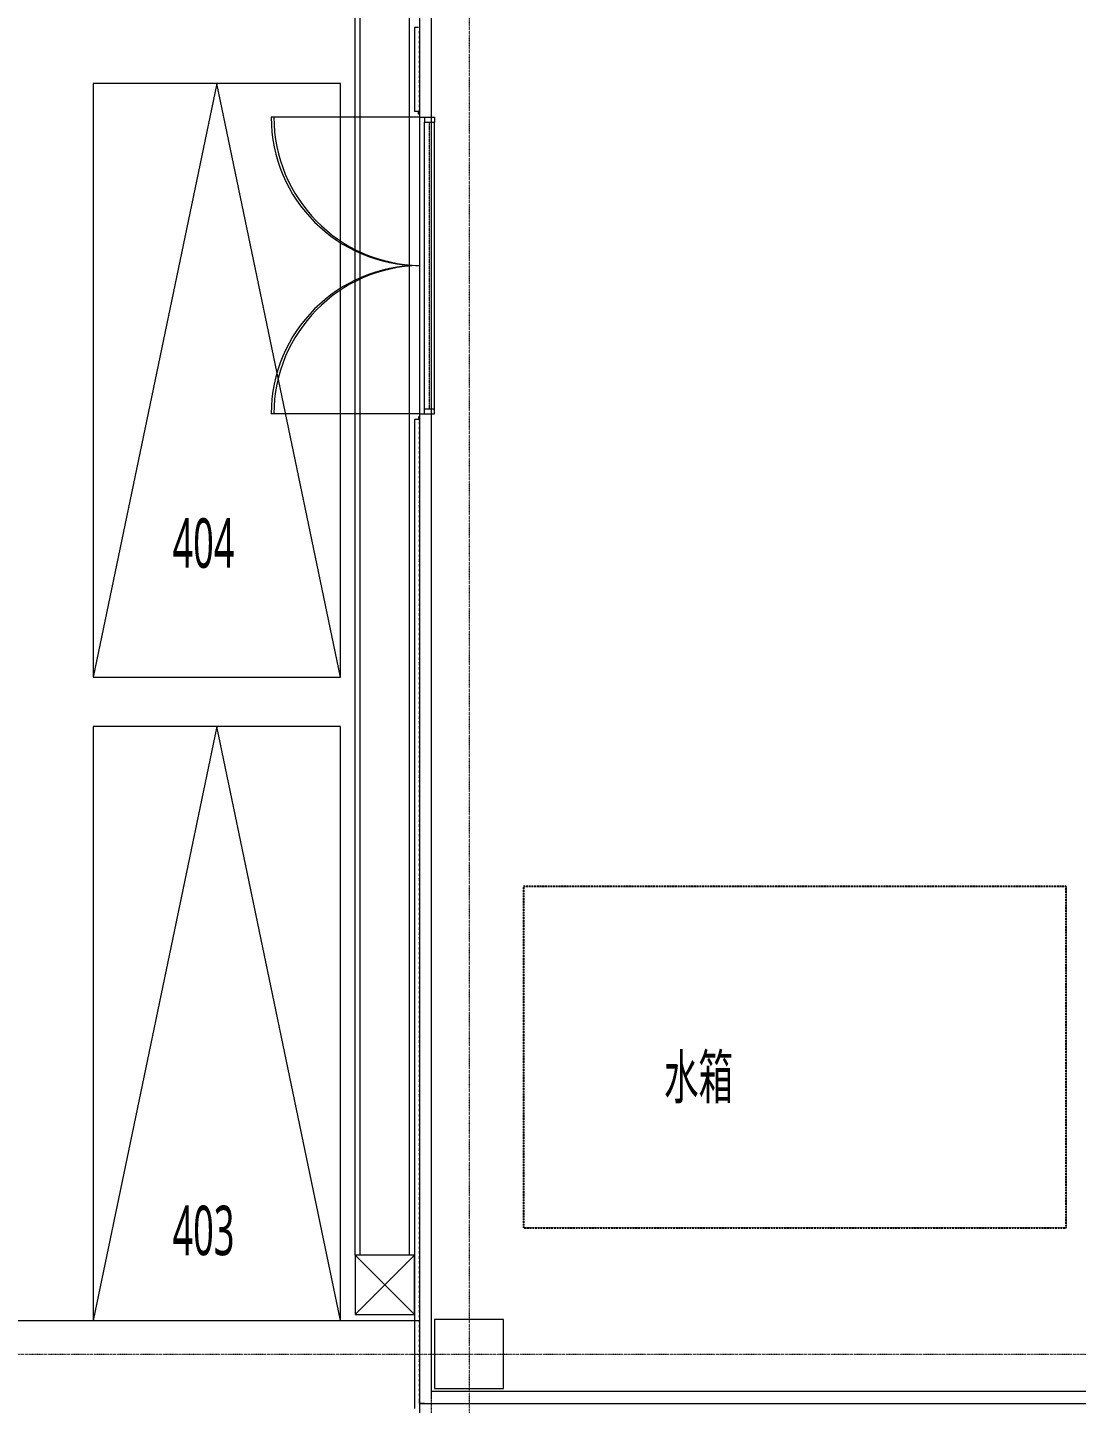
# Model space of a CAD drawing. Extents: x -76427 to 292734, y -42117 to 131250.
# Drawn here: x -4463 to 6140, y -500 to 13405 of the extents above; entities that cross this region are included whole.
import ezdxf
from ezdxf.enums import TextEntityAlignment as Align

# ---------------------------------------------------------------- set-up
doc = ezdxf.new("R2010")
doc.units = 0
doc.header["$LTSCALE"] = 10
for name, pattern in [('H12PL1$0$HIDDEN', [0.4, 0.3, -0.1]), ('H12PL1$0$JJP_三點線', [0.9, 0.3, -0.15, 0, -0.15, 0, -0.15, 0, -0.15]), ('H12PL1$0$JJP_虛線(退縮線、投影線、地下室範圍、非屬本工程、圖面分區)', [0.45, 0.3, -0.15]), ('XFM7Q10PV-200K$0$18P6-XFM7QB2-PV$0$HIDDEN', [0.3, 0.2, -0.1])]:
    doc.linetypes.add(name, pattern=pattern)
for name, color, linetype in [('H12PL1$0$A-WALL-EX', 252, 'Continuous'), ('H12PL1$0$Door', 252, 'Continuous'), ('H12PL1$0$L10_14_PKG', 252, 'Continuous'), ('H12PL1$0$L10_14_PKG-NN', 252, 'Continuous'), ('H12PL1$0$L10_14_SIAGE1', 252, 'Continuous'), ('H12PL1$0$L10_14_SIAGE2', 252, 'Continuous'), ('H12PL1$0$L10_14_SITE', 252, 'Continuous'), ('H12PL1$0$L10_14_SUGATA3', 252, 'Continuous'), ('H12PL1$0$L10_14_SUGATA4', 252, 'Continuous'), ('H12PL1$0$L10_14_TATEGU1', 252, 'Continuous'), ('H12PL1$0$L10_14_TATEGU3', 252, 'Continuous'), ('H12PL1$0$S-COL', 252, 'Continuous'), ('H12PL1$0$S-GRID', 252, 'Continuous'), ('H12PL1$0$Window', 252, 'Continuous')]:
    doc.layers.add(name, color=color, linetype=linetype)
doc.styles.add('H12PL1$0$Standard', font='', dxfattribs={"width": 0.8})
doc.styles.add('XFM7Q10PV-200K$0$aa-txt', font='isocp.shx', dxfattribs={"bigfont": 'chineset.shx'})
doc.styles.get('H12PL1$0$Standard').set_extended_font_data('Microsoft JhengHei')

# ---------------------------------------------------------------- blocks, each defined once
blk = doc.blocks.new('H12PL1')
at = {"layer": 'H12PL1$0$A-WALL-EX', "linetype": 'H12PL1$0$JJP_虛線(退縮線、投影線、地下室範圍、非屬本工程、圖面分區)', "lineweight": 0}
blk.add_line((-500, 82879.97), (-500, -2529.97), dxfattribs=at)
at = {"layer": 'H12PL1$0$A-WALL-EX', "lineweight": 0}
for p, q in [((-500, 12500), (-500, 9500)), ((-380, 9500), (-380, 12500))]:
    blk.add_line(p, q, dxfattribs=at)
at = {"layer": 'H12PL1$0$A-WALL-EX', "linetype": 'H12PL1$0$JJP_虛線(退縮線、投影線、地下室範圍、非屬本工程、圖面分區)', "lineweight": 0, "flags": 128}
for points in [[(-500.03, 83000), (-500.03, -2650)], [(-380, -2529.97), (-380, 82879.97)]]:
    blk.add_lwpolyline(points, dxfattribs=at)
at = {"layer": 'H12PL1$0$A-WALL-EX', "lineweight": 0, "flags": 128}
for points in [[(-500, 15710), (-500, 12500)], [(-380, 12500), (-380, 15710)], [(-500, 9500), (-500, -500)], [(-380, -380), (-380, 9500)], [(12500, -380), (-380, -380)], [(-500, -500), (-380, -500)], [(-380, -500), (12500, -500)]]:
    blk.add_lwpolyline(points, dxfattribs=at)
at = {"layer": 'H12PL1$0$Door', "lineweight": 0}
for p, q in [((-500, 12500), (-2000, 12500)), ((-500, 12500), (-385, 12500)), ((-500, 12500), (-385, 12500)), ((-385, 12500), (-380, 12500)), ((-500, 9500), (-2000, 9500)), ((-500, 9500), (-385, 9500)), ((-500, 9500), (-385, 9500)), ((-385, 9500), (-380, 9500))]:
    blk.add_line(p, q, dxfattribs=at)
for centre, start, end in [((-500, 12500), 180, 270), ((-500, 9500), 90, 180)]:
    blk.add_arc(centre, 1500, start, end, dxfattribs=at)
at = {"layer": 'H12PL1$0$L10_14_PKG', "lineweight": 0, "flags": 128}
for points in [[(-1300, 6840), (-2550, 12840), (-3800, 6840)], [(-1300, 340), (-2550, 6340), (-3800, 340)]]:
    blk.add_lwpolyline(points, dxfattribs=at)
for points in [[(-1300, 6840), (-1300, 12840), (-3800, 12840), (-3800, 6840)], [(-1300, 340), (-1300, 6340), (-3800, 6340), (-3800, 340)]]:
    blk.add_lwpolyline(points, close=True, dxfattribs=at)
at = {"layer": 'H12PL1$0$L10_14_SIAGE1', "lineweight": 0, "flags": 128}
blk.add_lwpolyline([(-450.4, -501.7), (-501.2, -501.7), (-501.2, -450.9)], dxfattribs=at)
at = {"layer": 'H12PL1$0$L10_14_SIAGE2', "lineweight": 0, "flags": 128}
for points in [[(-500, 13343.2), (-500, 13368)], [(-500, 13293.6), (-500, 13318.4)], [(-500, 13244), (-500, 13268.8)], [(-500, 13194.4), (-500, 13219.2)], [(-500, 13144.8), (-500, 13169.6)], [(-500, 13095.2), (-500, 13120)], [(-500, 13045.6), (-500, 13070.4)], [(-500, 12996), (-500, 13020.8)], [(-500, 12946.4), (-500, 12971.2)], [(-500, 12896.8), (-500, 12921.6)], [(-500, 12847.2), (-500, 12872)], [(-500, 12797.6), (-500, 12822.4)], [(-500, 12748), (-500, 12772.8)], [(-500, 12698.4), (-500, 12723.2)], [(-500, 12648.8), (-500, 12673.6)], [(-500, 12599.2), (-500, 12624)], [(-500, 12549.6), (-500, 12574.4)], [(-500, 9395.4), (-500, 9420.2)], [(-500, 9345.8), (-500, 9370.6)], [(-500, 9296.2), (-500, 9321)], [(-500, 9246.6), (-500, 9271.4)], [(-500, 9197), (-500, 9221.8)], [(-500, 9147.4), (-500, 9172.2)], [(-500, 9097.8), (-500, 9122.6)], [(-500, 9048.2), (-500, 9073)], [(-500, 8998.6), (-500, 9023.4)], [(-500, 8949), (-500, 8973.8)], [(-500, 8899.4), (-500, 8924.2)], [(-500, 8849.8), (-500, 8874.6)], [(-500, 8800.2), (-500, 8825)], [(-500, 8750.6), (-500, 8775.4)], [(-500, 8701), (-500, 8725.8)], [(-500, 8651.4), (-500, 8676.2)], [(-500, 8601.8), (-500, 8626.6)], [(-500, 8552.2), (-500, 8577)], [(-500, 8502.6), (-500, 8527.4)], [(-500, 8453), (-500, 8477.8)], [(-500, 8403.4), (-500, 8428.2)], [(-500, 8353.8), (-500, 8378.6)], [(-500, 8304.2), (-500, 8329)], [(-500, 8254.6), (-500, 8279.4)], [(-500, 8205), (-500, 8229.8)], [(-500, 8155.4), (-500, 8180.2)], [(-500, 8105.8), (-500, 8130.6)], [(-500, 8056.2), (-500, 8081)], [(-500, 8006.6), (-500, 8031.4)], [(-500, 7957), (-500, 7981.8)], [(-500, 7907.4), (-500, 7932.2)], [(-500, 7857.8), (-500, 7882.6)], [(-500, 7808.2), (-500, 7833)], [(-500, 7758.6), (-500, 7783.4)], [(-500, 7709), (-500, 7733.8)], [(-500, 7659.4), (-500, 7684.2)], [(-500, 7609.8), (-500, 7634.6)], [(-500, 7560.2), (-500, 7585)], [(-500, 7510.6), (-500, 7535.4)], [(-500, 7461), (-500, 7485.8)], [(-500, 7411.4), (-500, 7436.2)], [(-500, 7361.8), (-500, 7386.6)], [(-500, 7312.2), (-500, 7337)], [(-500, 7262.6), (-500, 7287.4)], [(-500, 7213), (-500, 7237.8)], [(-500, 7163.4), (-500, 7188.2)], [(-500, 7113.8), (-500, 7138.6)], [(-500, 7064.2), (-500, 7089)], [(-500, 7014.6), (-500, 7039.4)], [(-500, 6965), (-500, 6989.8)], [(-500, 6915.4), (-500, 6940.2)], [(-500, 6865.8), (-500, 6890.6)], [(-500, 6816.2), (-500, 6841)], [(-500, 6766.6), (-500, 6791.4)], [(-500, 6717), (-500, 6741.8)], [(-500, 6667.4), (-500, 6692.2)], [(-500, 6617.8), (-500, 6642.6)], [(-500, 6568.2), (-500, 6593)], [(-500, 6518.6), (-500, 6543.4)], [(-500, 6469), (-500, 6493.8)], [(-500, 6419.4), (-500, 6444.2)], [(-500, 6369.8), (-500, 6394.6)], [(-500, 6320.2), (-500, 6345)], [(-500, 6270.6), (-500, 6295.4)], [(-500, 6221), (-500, 6245.8)], [(-500, 6171.4), (-500, 6196.2)], [(-500, 6121.8), (-500, 6146.6)], [(-500, 6072.2), (-500, 6097)], [(-500, 6022.6), (-500, 6047.4)], [(-500, 5973), (-500, 5997.8)], [(-500, 5923.4), (-500, 5948.2)], [(-500, 5873.8), (-500, 5898.6)], [(-500, 5824.2), (-500, 5849)], [(-500, 5774.6), (-500, 5799.4)], [(-500, 5725), (-500, 5749.8)], [(-500, 5675.4), (-500, 5700.2)], [(-500, 5625.8), (-500, 5650.6)], [(-500, 5576.2), (-500, 5601)], [(-500, 5526.6), (-500, 5551.4)], [(-500, 5477), (-500, 5501.8)], [(-500, 5427.4), (-500, 5452.2)], [(-500, 5377.8), (-500, 5402.6)], [(-500, 5328.2), (-500, 5353)], [(-500, 5278.6), (-500, 5303.4)], [(-500, 5229), (-500, 5253.8)], [(-500, 5179.4), (-500, 5204.2)], [(-500, 5129.8), (-500, 5154.6)], [(-500, 5080.2), (-500, 5105)], [(-500, 5030.6), (-500, 5055.4)], [(-500, 4981), (-500, 5005.8)], [(-500, 4931.4), (-500, 4956.2)], [(-500, 4881.8), (-500, 4906.6)], [(-500, 4832.2), (-500, 4857)], [(-500, 4782.6), (-500, 4807.4)], [(-500, 4733), (-500, 4757.8)], [(-500, 4683.4), (-500, 4708.2)], [(-500, 4633.8), (-500, 4658.6)], [(-500, 4584.2), (-500, 4609)], [(-500, 4534.6), (-500, 4559.4)], [(-500, 4485), (-500, 4509.8)], [(-500, 4435.4), (-500, 4460.2)], [(-500, 4385.8), (-500, 4410.6)], [(-500, 4336.2), (-500, 4361)], [(-500, 4286.6), (-500, 4311.4)], [(-500, 4237), (-500, 4261.8)], [(-500, 4187.4), (-500, 4212.2)], [(-500, 4137.8), (-500, 4162.6)], [(-500, 4088.2), (-500, 4113)], [(-500, 4038.6), (-500, 4063.4)], [(-500, 3989), (-500, 4013.8)], [(-500, 3939.4), (-500, 3964.2)], [(-500, 3889.8), (-500, 3914.6)], [(-500, 3840.2), (-500, 3865)], [(-500, 3790.6), (-500, 3815.4)], [(-500, 3741), (-500, 3765.8)], [(-500, 3691.4), (-500, 3716.2)], [(-500, 3641.8), (-500, 3666.6)], [(-500, 3592.2), (-500, 3617)], [(-500, 3542.6), (-500, 3567.4)], [(-500, 3493), (-500, 3517.8)], [(-500, 3443.4), (-500, 3468.2)], [(-500, 3393.8), (-500, 3418.6)], [(-500, 3344.2), (-500, 3369)], [(-500, 3294.6), (-500, 3319.4)], [(-500, 3245), (-500, 3269.8)], [(-500, 3195.4), (-500, 3220.2)], [(-500, 3145.8), (-500, 3170.6)], [(-500, 3096.2), (-500, 3121)], [(-500, 3046.6), (-500, 3071.4)], [(-500, 2997), (-500, 3021.8)], [(-500, 2947.4), (-500, 2972.2)], [(-500, 2897.8), (-500, 2922.6)], [(-500, 2848.2), (-500, 2873)], [(-500, 2798.6), (-500, 2823.4)], [(-500, 2749), (-500, 2773.8)], [(-500, 2699.4), (-500, 2724.2)], [(-500, 2649.8), (-500, 2674.6)], [(-500, 2600.2), (-500, 2625)], [(-500, 2550.6), (-500, 2575.4)], [(-500, 2501), (-500, 2525.8)], [(-500, 2451.4), (-500, 2476.2)], [(-500, 2401.8), (-500, 2426.6)], [(-500, 2352.2), (-500, 2377)], [(-500, 2302.6), (-500, 2327.4)], [(-500, 2253), (-500, 2277.8)], [(-500, 2203.4), (-500, 2228.2)], [(-500, 2153.8), (-500, 2178.6)], [(-500, 2104.2), (-500, 2129)], [(-500, 2054.6), (-500, 2079.4)], [(-500, 2005), (-500, 2029.8)], [(-500, 1955.4), (-500, 1980.2)], [(-500, 1905.8), (-500, 1930.6)], [(-500, 1856.2), (-500, 1881)], [(-500, 1806.6), (-500, 1831.4)], [(-500, 1757), (-500, 1781.8)], [(-500, 1707.4), (-500, 1732.2)], [(-500, 1657.8), (-500, 1682.6)], [(-500, 1608.2), (-500, 1633)], [(-500, 1558.6), (-500, 1583.4)], [(-500, 1509), (-500, 1533.8)], [(-500, 1459.4), (-500, 1484.2)], [(-500, 1409.8), (-500, 1434.6)], [(-500, 1360.2), (-500, 1385)], [(-500, 1310.6), (-500, 1335.4)], [(-500, 1261), (-500, 1285.8)], [(-500, 1211.4), (-500, 1236.2)], [(-500, 1161.8), (-500, 1186.6)], [(-500, 1112.2), (-500, 1137)], [(-500, 1062.6), (-500, 1087.4)], [(-500, 1013), (-500, 1037.8)], [(-500, 963.4), (-500, 988.2)], [(-500, 913.8), (-500, 938.6)], [(-500, 864.2), (-500, 889)], [(-500, 814.6), (-500, 839.4)], [(-500, 765), (-500, 789.8)], [(-500, 715.4), (-500, 740.2)], [(-500, 665.8), (-500, 690.6)], [(-500, 616.2), (-500, 641)], [(-500, 566.6), (-500, 591.4)], [(-500, 517), (-500, 541.8)], [(-500, 467.4), (-500, 492.2)], [(-500, 417.8), (-500, 442.6)], [(-500, 368.2), (-500, 393)], [(-500, 318.6), (-500, 343.4)], [(-500, 269), (-500, 293.8)], [(-500, 219.4), (-500, 244.2)], [(-500, 169.8), (-500, 194.6)], [(-500, 120.2), (-500, 145)], [(-500, 70.6), (-500, 95.4)], [(-500, 21), (-500, 45.8)], [(-500, -28.6), (-500, -3.8)], [(-500, -78.2), (-500, -53.4)], [(-500, -127.8), (-500, -103)], [(-500, -177.4), (-500, -152.6)], [(-500, -227), (-500, -202.2)], [(-500, -276.6), (-500, -251.8)], [(-500, -326.2), (-500, -301.4)], [(-500, -375.8), (-500, -351)], [(-500, -425.4), (-500, -400.6)], [(-500, -475), (-500, -450.2)]]:
    blk.add_lwpolyline(points, dxfattribs=at)
at = {"layer": 'H12PL1$0$L10_14_SITE', "lineweight": 0}
blk.add_line((-15800, 340), (-500, 340), dxfattribs=at)
at = {"layer": 'H12PL1$0$L10_14_SUGATA3', "lineweight": 0}
for p, q in [((-1150, 1000), (-1150, 15385)), ((-1100, 1000), (-1100, 14150)), ((-600, 1000), (-600, 14150)), ((-1150, 1000), (-550, 400)), ((-1150, 400), (-550, 1000))]:
    blk.add_line(p, q, dxfattribs=at)
at = {"layer": 'H12PL1$0$L10_14_SUGATA3', "lineweight": 0, "flags": 128}
blk.add_lwpolyline([(-1150, 400), (-550, 400), (-550, 1000), (-1150, 1000)], close=True, dxfattribs=at)
at = {"layer": 'H12PL1$0$L10_14_SUGATA4', "lineweight": 0}
for p, q in [((-510, 13405), (-550, 13405)), ((-550, 13405), (-550, 12555)), ((-510, 12555), (-550, 12555)), ((-550, 9445), (-550, -550)), ((-500, 9445), (-550, 9445))]:
    blk.add_line(p, q, dxfattribs=at)
at = {"layer": 'H12PL1$0$L10_14_TATEGU1', "lineweight": 0, "flags": 128}
for points in [[(-500, 12530), (-510, 12530), (-510, 12555), (-500, 12555)], [(-500, 9470), (-510, 9470), (-510, 9445), (-500, 9445)]]:
    blk.add_lwpolyline(points, dxfattribs=at)
at = {"layer": 'H12PL1$0$L10_14_TATEGU3', "lineweight": 0}
for p, q in [((-500, 12500), (-1972, 12500)), ((-537, 11000), (-500, 11000)), ((-500, 9500), (-1972, 9500))]:
    blk.add_line(p, q, dxfattribs=at)
for centre, start, end in [((-472, 12500), 180, 268.930417), ((-472, 9500), 91.069583, 180)]:
    blk.add_arc(centre, 1500, start, end, dxfattribs=at)
at = {"layer": 'H12PL1$0$S-COL', "lineweight": 0, "flags": 128}
blk.add_lwpolyline([(-350, -350), (350, -350), (350, 350), (-350, 350)], close=True, dxfattribs=at)
at = {"layer": 'H12PL1$0$S-GRID', "linetype": 'H12PL1$0$JJP_三點線', "lineweight": 0}
for p, q in [((0, 128250), (0, -28000)), ((-29000, 0), (289600, 0))]:
    blk.add_line(p, q, dxfattribs=at)
at = {"layer": 'H12PL1$0$Window', "lineweight": 0}
for p, q in [((-450, 12500), (-350, 12500)), ((-450, 12500), (-450, 12450)), ((-450, 9550), (-450, 12450)), ((-450, 12450), (-350, 12450)), ((-350, 12500), (-350, 12450)), ((-350, 9550), (-350, 12450)), ((-450, 9550), (-350, 9550)), ((-450, 9500), (-450, 9550)), ((-450, 9500), (-350, 9500)), ((-350, 9500), (-350, 9550))]:
    blk.add_line(p, q, dxfattribs=at)
at = {"layer": 'H12PL1$0$Window', "linetype": 'H12PL1$0$HIDDEN', "lineweight": 0}
blk.add_line((-400, 9550), (-400, 12450), dxfattribs=at)
at = {"layer": 'H12PL1$0$L10_14_PKG-NN', "linetype": 'Continuous', "lineweight": 0, "char_height": 500, "attachment_point": 4, "style": 'H12PL1$0$Standard'}
for s, insert in [('\\A1;{\\W0.56;404}', (-2996.62, 8191.46)), ('\\A1;{\\W0.56;403}', (-2996.62, 1245.31))]:
    blk.add_mtext(s, dxfattribs=dict(at, insert=insert))
blk = doc.blocks.new('XFM7Q10PV-200K')
at = {"color": 7, "linetype": 'XFM7Q10PV-200K$0$18P6-XFM7QB2-PV$0$HIDDEN'}
blk.add_lwpolyline([(6035, 4725), (550, 4725), (550, 1275), (6035, 1275)], close=True, dxfattribs=at)
at = {"color": 7, "linetype": 'XFM7Q10PV-200K$0$18P6-XFM7QB2-PV$0$HIDDEN', "style": 'XFM7Q10PV-200K$0$aa-txt', "width": 0.7}
blk.add_text('水箱', height=500, dxfattribs=at).set_placement((2320, 2809), align=Align.MIDDLE)

msp = doc.modelspace()

# ---------------------------------------------------------------- block references
msp.add_blockref('H12PL1', (0, 0))

# ---------------------------------------------------------------- next in the draw order: block references
msp.add_blockref('XFM7Q10PV-200K', (0, 0))

doc.saveas('drawing.dxf')
